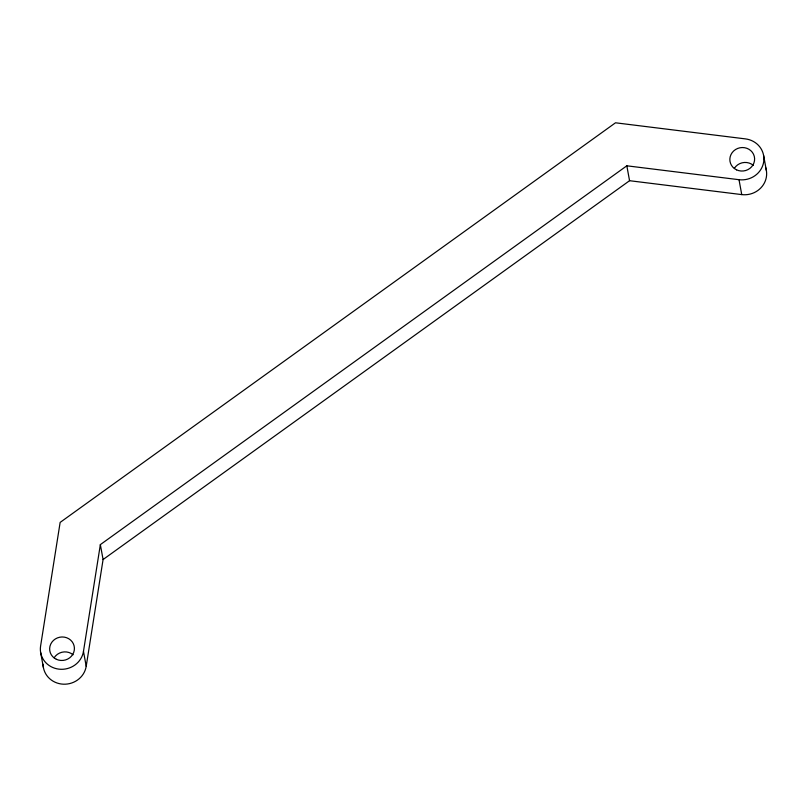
<?xml version="1.0" encoding="UTF-8"?>
<svg xmlns="http://www.w3.org/2000/svg" width="807" height="807" viewBox="0 0 807 807"><rect width="100%" height="100%" fill="white"/><g stroke="black" fill="none" stroke-linecap="round" stroke-linejoin="round"><path stroke-width="1.21" d="M83.474 651.39L100.35 544.624L626.827 165.808L739.01 179.699A21.718 20.538 -10.4 0 0 763.674 161.955A21.718 20.538 -10.4 0 0 745.456 138.895L615.509 122.795L60.142 522.411L40.592 646.074A21.718 20.538 -10.4 0 0 58.81 669.134A21.718 20.538 -10.4 0 0 83.474 651.39L86.208 666.289A21.718 20.538 -10.4 0 1 63.228 684.185A21.718 20.538 -10.4 0 1 43.084 664.201M86.208 666.289L103.084 559.533L100.35 544.624M103.084 559.533L629.561 180.707L741.744 194.598A21.718 20.538 -10.4 0 0 765.54 167.301M763.624 155.519L766.357 170.418M739.01 179.699L741.744 194.598M626.827 165.808L629.561 180.707M40.643 652.51L43.376 667.409M54.15 657.776A12.408 11.732 -10.4 0 1 73.104 654.78M734.36 168.33A12.408 11.732 -10.4 0 1 753.304 165.344M56.349 659.279A12.408 11.732 -10.4 0 0 74.405 647.94A12.408 11.732 -10.4 0 0 55.34 638.962A12.408 11.732 -10.4 0 0 56.349 659.279M736.549 169.843A12.408 11.732 -10.4 0 0 754.606 158.505A12.408 11.732 -10.4 0 0 735.54 149.527A12.408 11.732 -10.4 0 0 736.549 169.843"/></g></svg>
